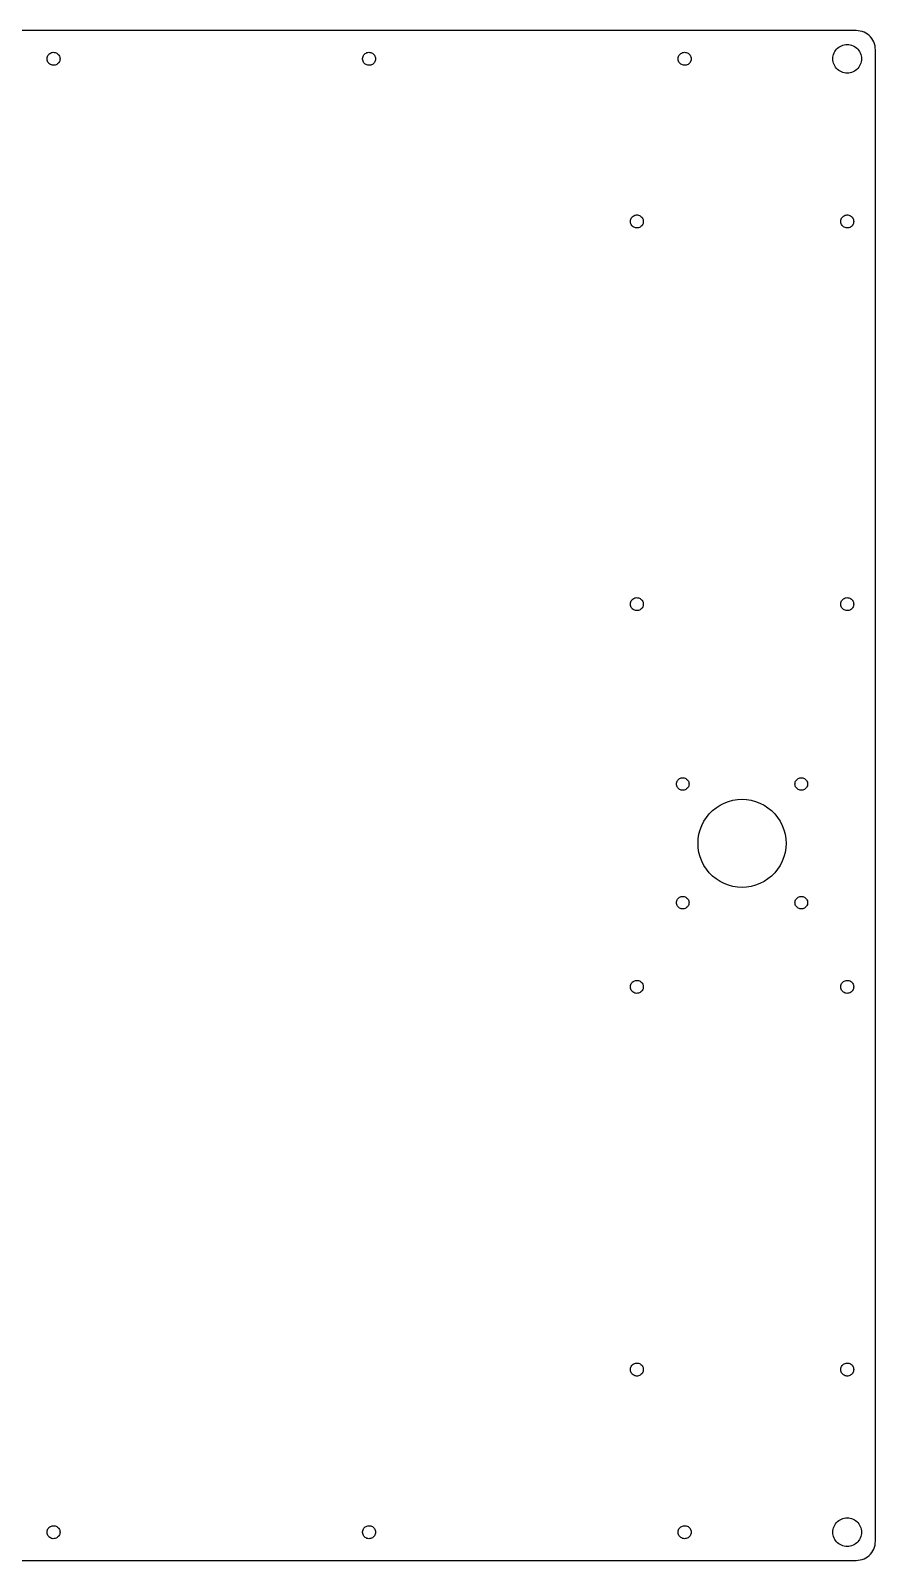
# Model space of a CAD drawing. Header units: metres. Extents: x -215 to 215, y -200 to 200.
# Drawn here: x -6 to 214.9, y -199.9 to 199.9 of the extents above; entities that cross this region are included whole.
import ezdxf

# ---------------------------------------------------------------- set-up
doc = ezdxf.new("R2010")
doc.units = ezdxf.units.M

msp = doc.modelspace()

# ---------------------------------------------------------------- linework, layer by layer
for p, q in [((209.875, 199.875), (-209.875, 199.875)), ((210.398, 199.848), (209.875, 199.875)), ((205.625, 195.748), (205.975, 195.926)), ((205.975, 195.926), (206.341, 196.066)), ((206.341, 196.066), (206.72, 196.168)), ((206.72, 196.168), (207.108, 196.229)), ((207.108, 196.229), (207.5, 196.25)), ((207.5, 196.25), (207.892, 196.229)), ((207.892, 196.229), (208.28, 196.168)), ((208.28, 196.168), (208.659, 196.066)), ((208.659, 196.066), (209.025, 195.926)), ((209.025, 195.926), (209.375, 195.748)), ((210.915, 199.766), (210.398, 199.848)), ((211.42, 199.63), (210.915, 199.766)), ((211.909, 199.443), (211.42, 199.63)), ((212.375, 199.205), (211.909, 199.443)), ((212.814, 198.92), (212.375, 199.205)), ((213.221, 198.591), (212.814, 198.92)), ((213.591, 198.221), (213.221, 198.591)), ((213.92, 197.814), (213.591, 198.221)), ((214.205, 197.375), (213.92, 197.814)), ((214.443, 196.909), (214.205, 197.375)), ((214.63, 196.42), (214.443, 196.909)), ((214.766, 195.915), (214.63, 196.42)), ((214.848, 195.398), (214.766, 195.915)), ((-1.69545, 192.624), (-1.65932, 192.87)), ((-1.69545, 192.376), (-1.69545, 192.624)), ((-1.65932, 192.13), (-1.69545, 192.376)), ((-1.65932, 192.87), (-1.58781, 193.107)), ((-1.58781, 191.893), (-1.65932, 192.13)), ((-1.58781, 193.107), (-1.48248, 193.332)), ((-1.48248, 191.668), (-1.58781, 191.893)), ((-1.48248, 193.332), (-1.34554, 193.539)), ((-1.34554, 193.539), (-1.17992, 193.724)), ((-1.17992, 193.724), (-0.98915, 193.883)), ((-0.98915, 193.883), (-0.7773, 194.012)), ((-0.7773, 194.012), (-0.54889, 194.109)), ((-0.54889, 194.109), (-0.30878, 194.172)), ((-0.30878, 194.172), (-0.06207, 194.199)), ((-0.06207, 194.199), (0.18593, 194.19)), ((0.18593, 194.19), (0.42998, 194.145)), ((0.42998, 194.145), (0.66487, 194.065)), ((0.66487, 194.065), (0.88559, 193.951)), ((0.88559, 193.951), (1.08743, 193.807)), ((1.08743, 193.807), (1.2661, 193.634)), ((1.2661, 193.634), (1.41779, 193.438)), ((1.41779, 193.438), (1.53926, 193.222)), ((1.53926, 193.222), (1.62791, 192.99)), ((1.62791, 192.01), (1.53926, 191.778)), ((1.62791, 192.99), (1.68187, 192.748)), ((1.68187, 192.252), (1.62791, 192.01)), ((1.68187, 192.748), (1.7, 192.5)), ((1.7, 192.5), (1.68187, 192.252)), ((80.8045, 192.624), (80.8407, 192.87)), ((80.8045, 192.376), (80.8045, 192.624)), ((80.8407, 192.13), (80.8045, 192.376)), ((80.8407, 192.87), (80.9122, 193.107)), ((80.9122, 191.893), (80.8407, 192.13)), ((80.9122, 193.107), (81.0175, 193.332)), ((81.0175, 191.668), (80.9122, 191.893)), ((81.0175, 193.332), (81.1544, 193.539)), ((81.1544, 193.539), (81.3201, 193.724)), ((81.3201, 193.724), (81.5108, 193.883)), ((81.5108, 193.883), (81.7227, 194.012)), ((81.7227, 194.012), (81.9511, 194.109)), ((81.9511, 194.109), (82.1912, 194.172)), ((82.1912, 194.172), (82.4379, 194.199)), ((82.4379, 194.199), (82.6859, 194.19)), ((82.6859, 194.19), (82.93, 194.145)), ((82.93, 194.145), (83.1649, 194.065)), ((83.1649, 194.065), (83.3856, 193.951)), ((83.3856, 193.951), (83.5874, 193.807)), ((83.5874, 193.807), (83.7661, 193.634)), ((83.7661, 193.634), (83.9178, 193.438)), ((83.9178, 193.438), (84.0393, 193.222)), ((84.0393, 193.222), (84.1279, 192.99)), ((84.1279, 192.01), (84.0393, 191.778)), ((84.1279, 192.99), (84.1819, 192.748)), ((84.1819, 192.252), (84.1279, 192.01)), ((84.1819, 192.748), (84.2, 192.5)), ((84.2, 192.5), (84.1819, 192.252)), ((163.305, 192.624), (163.341, 192.87)), ((163.305, 192.376), (163.305, 192.624)), ((163.341, 192.13), (163.305, 192.376)), ((163.341, 192.87), (163.412, 193.107)), ((163.412, 191.893), (163.341, 192.13)), ((163.412, 193.107), (163.518, 193.332)), ((163.518, 191.668), (163.412, 191.893)), ((163.518, 193.332), (163.654, 193.539)), ((163.654, 193.539), (163.82, 193.724)), ((163.82, 193.724), (164.011, 193.883)), ((164.011, 193.883), (164.223, 194.012)), ((164.223, 194.012), (164.451, 194.109)), ((164.451, 194.109), (164.691, 194.172)), ((164.691, 194.172), (164.938, 194.199)), ((164.938, 194.199), (165.186, 194.19)), ((165.186, 194.19), (165.43, 194.145)), ((165.43, 194.145), (165.665, 194.065)), ((165.665, 194.065), (165.886, 193.951)), ((165.886, 193.951), (166.087, 193.807)), ((166.087, 193.807), (166.266, 193.634)), ((166.266, 193.634), (166.418, 193.438)), ((166.418, 193.438), (166.539, 193.222)), ((166.539, 193.222), (166.628, 192.99)), ((166.628, 192.01), (166.539, 191.778)), ((166.628, 192.99), (166.682, 192.748)), ((166.682, 192.252), (166.628, 192.01)), ((166.682, 192.748), (166.7, 192.5)), ((166.7, 192.5), (166.682, 192.252)), ((203.75, 192.5), (203.771, 192.892)), ((203.771, 192.108), (203.75, 192.5)), ((203.771, 192.892), (203.832, 193.28)), ((203.832, 191.72), (203.771, 192.108)), ((203.832, 193.28), (203.934, 193.659)), ((203.934, 193.659), (204.074, 194.025)), ((204.074, 194.025), (204.252, 194.375)), ((204.252, 194.375), (204.466, 194.704)), ((204.466, 194.704), (204.713, 195.009)), ((204.713, 195.009), (204.991, 195.287)), ((204.991, 195.287), (205.296, 195.534)), ((205.296, 195.534), (205.625, 195.748)), ((209.375, 195.748), (209.704, 195.534)), ((209.704, 195.534), (210.009, 195.287)), ((210.009, 195.287), (210.287, 195.009)), ((210.287, 195.009), (210.534, 194.704)), ((210.534, 194.704), (210.748, 194.375)), ((210.748, 194.375), (210.926, 194.025)), ((210.926, 194.025), (211.066, 193.659)), ((211.066, 193.659), (211.168, 193.28)), ((211.168, 193.28), (211.229, 192.892)), ((211.229, 192.108), (211.168, 191.72)), ((211.229, 192.892), (211.25, 192.5)), ((211.25, 192.5), (211.229, 192.108)), ((214.875, 194.875), (214.848, 195.398)), ((214.875, -194.875), (214.875, 194.875)), ((-1.34554, 191.461), (-1.48248, 191.668)), ((-1.17992, 191.276), (-1.34554, 191.461)), ((-0.98915, 191.117), (-1.17992, 191.276)), ((-0.7773, 190.988), (-0.98915, 191.117)), ((-0.54889, 190.891), (-0.7773, 190.988)), ((-0.30878, 190.828), (-0.54889, 190.891)), ((-0.06207, 190.801), (-0.30878, 190.828)), ((0.18593, 190.81), (-0.06207, 190.801)), ((0.42998, 190.855), (0.18593, 190.81)), ((0.66487, 190.935), (0.42998, 190.855)), ((0.88559, 191.049), (0.66487, 190.935)), ((1.08743, 191.193), (0.88559, 191.049)), ((1.2661, 191.366), (1.08743, 191.193)), ((1.41779, 191.562), (1.2661, 191.366)), ((1.53926, 191.778), (1.41779, 191.562)), ((81.1544, 191.461), (81.0175, 191.668)), ((81.3201, 191.276), (81.1544, 191.461)), ((81.5108, 191.117), (81.3201, 191.276)), ((81.7227, 190.988), (81.5108, 191.117)), ((81.9511, 190.891), (81.7227, 190.988)), ((82.1912, 190.828), (81.9511, 190.891)), ((82.4379, 190.801), (82.1912, 190.828)), ((82.6859, 190.81), (82.4379, 190.801)), ((82.93, 190.855), (82.6859, 190.81)), ((83.1649, 190.935), (82.93, 190.855)), ((83.3856, 191.049), (83.1649, 190.935)), ((83.5874, 191.193), (83.3856, 191.049)), ((83.7661, 191.366), (83.5874, 191.193)), ((83.9178, 191.562), (83.7661, 191.366)), ((84.0393, 191.778), (83.9178, 191.562)), ((163.654, 191.461), (163.518, 191.668)), ((163.82, 191.276), (163.654, 191.461)), ((164.011, 191.117), (163.82, 191.276)), ((164.223, 190.988), (164.011, 191.117)), ((164.451, 190.891), (164.223, 190.988)), ((164.691, 190.828), (164.451, 190.891)), ((164.938, 190.801), (164.691, 190.828)), ((165.186, 190.81), (164.938, 190.801)), ((165.43, 190.855), (165.186, 190.81)), ((165.665, 190.935), (165.43, 190.855)), ((165.886, 191.049), (165.665, 190.935)), ((166.087, 191.193), (165.886, 191.049)), ((166.266, 191.366), (166.087, 191.193)), ((166.418, 191.562), (166.266, 191.366)), ((166.539, 191.778), (166.418, 191.562)), ((203.934, 191.341), (203.832, 191.72)), ((204.074, 190.975), (203.934, 191.341)), ((204.252, 190.625), (204.074, 190.975)), ((204.466, 190.296), (204.252, 190.625)), ((204.713, 189.991), (204.466, 190.296)), ((204.991, 189.713), (204.713, 189.991)), ((205.296, 189.466), (204.991, 189.713)), ((205.625, 189.252), (205.296, 189.466)), ((205.975, 189.074), (205.625, 189.252)), ((206.341, 188.934), (205.975, 189.074)), ((206.72, 188.832), (206.341, 188.934)), ((207.108, 188.771), (206.72, 188.832)), ((207.5, 188.75), (207.108, 188.771)), ((207.892, 188.771), (207.5, 188.75)), ((208.28, 188.832), (207.892, 188.771)), ((208.659, 188.934), (208.28, 188.832)), ((209.025, 189.074), (208.659, 188.934)), ((209.375, 189.252), (209.025, 189.074)), ((209.704, 189.466), (209.375, 189.252)), ((210.009, 189.713), (209.704, 189.466)), ((210.287, 189.991), (210.009, 189.713)), ((210.534, 190.296), (210.287, 189.991)), ((210.748, 190.625), (210.534, 190.296)), ((210.926, 190.975), (210.748, 190.625)), ((211.066, 191.341), (210.926, 190.975)), ((211.168, 191.72), (211.066, 191.341)), ((150.805, 150.124), (150.841, 150.37)), ((150.805, 149.876), (150.805, 150.124)), ((150.841, 149.63), (150.805, 149.876)), ((150.841, 150.37), (150.912, 150.607)), ((150.912, 149.393), (150.841, 149.63)), ((150.912, 150.607), (151.018, 150.832)), ((151.018, 149.168), (150.912, 149.393)), ((151.018, 150.832), (151.154, 151.039)), ((151.154, 148.961), (151.018, 149.168)), ((151.154, 151.039), (151.32, 151.224)), ((151.32, 148.776), (151.154, 148.961)), ((151.32, 151.224), (151.511, 151.383)), ((151.511, 148.617), (151.32, 148.776)), ((151.511, 151.383), (151.723, 151.512)), ((151.723, 148.488), (151.511, 148.617)), ((151.723, 151.512), (151.951, 151.609)), ((151.951, 148.391), (151.723, 148.488)), ((151.951, 151.609), (152.191, 151.672)), ((152.191, 148.328), (151.951, 148.391)), ((152.191, 151.672), (152.438, 151.699)), ((152.438, 148.301), (152.191, 148.328)), ((152.438, 151.699), (152.686, 151.69)), ((152.686, 148.31), (152.438, 148.301)), ((152.686, 151.69), (152.93, 151.645)), ((152.93, 148.355), (152.686, 148.31)), ((152.93, 151.645), (153.165, 151.565)), ((153.165, 148.435), (152.93, 148.355)), ((153.165, 151.565), (153.386, 151.451)), ((153.386, 148.549), (153.165, 148.435)), ((153.386, 151.451), (153.587, 151.307)), ((153.587, 148.693), (153.386, 148.549)), ((153.587, 151.307), (153.766, 151.134)), ((153.766, 148.866), (153.587, 148.693)), ((153.766, 151.134), (153.918, 150.938)), ((153.918, 149.062), (153.766, 148.866)), ((153.918, 150.938), (154.039, 150.722)), ((154.039, 149.278), (153.918, 149.062)), ((154.039, 150.722), (154.128, 150.49)), ((154.128, 149.51), (154.039, 149.278)), ((154.128, 150.49), (154.182, 150.248)), ((154.182, 149.752), (154.128, 149.51)), ((154.182, 150.248), (154.2, 150)), ((154.2, 150), (154.182, 149.752)), ((205.805, 150.124), (205.841, 150.37)), ((205.805, 149.876), (205.805, 150.124)), ((205.841, 149.63), (205.805, 149.876)), ((205.841, 150.37), (205.912, 150.607)), ((205.912, 149.393), (205.841, 149.63)), ((205.912, 150.607), (206.018, 150.832)), ((206.018, 149.168), (205.912, 149.393)), ((206.018, 150.832), (206.154, 151.039)), ((206.154, 148.961), (206.018, 149.168)), ((206.154, 151.039), (206.32, 151.224)), ((206.32, 148.776), (206.154, 148.961)), ((206.32, 151.224), (206.511, 151.383)), ((206.511, 148.617), (206.32, 148.776)), ((206.511, 151.383), (206.723, 151.512)), ((206.723, 148.488), (206.511, 148.617)), ((206.723, 151.512), (206.951, 151.609)), ((206.951, 148.391), (206.723, 148.488)), ((206.951, 151.609), (207.191, 151.672)), ((207.191, 148.328), (206.951, 148.391)), ((207.191, 151.672), (207.438, 151.699)), ((207.438, 148.301), (207.191, 148.328)), ((207.438, 151.699), (207.686, 151.69)), ((207.686, 148.31), (207.438, 148.301)), ((207.686, 151.69), (207.93, 151.645)), ((207.93, 148.355), (207.686, 148.31)), ((207.93, 151.645), (208.165, 151.565)), ((208.165, 148.435), (207.93, 148.355)), ((208.165, 151.565), (208.386, 151.451)), ((208.386, 148.549), (208.165, 148.435)), ((208.386, 151.451), (208.587, 151.307)), ((208.587, 148.693), (208.386, 148.549)), ((208.587, 151.307), (208.766, 151.134)), ((208.766, 148.866), (208.587, 148.693)), ((208.766, 151.134), (208.918, 150.938)), ((208.918, 149.062), (208.766, 148.866)), ((208.918, 150.938), (209.039, 150.722)), ((209.039, 149.278), (208.918, 149.062)), ((209.039, 150.722), (209.128, 150.49)), ((209.128, 149.51), (209.039, 149.278)), ((209.128, 150.49), (209.182, 150.248)), ((209.182, 149.752), (209.128, 149.51)), ((209.182, 150.248), (209.2, 150)), ((209.2, 150), (209.182, 149.752)), ((150.805, 50.1241), (150.841, 50.3696)), ((150.805, 49.8759), (150.805, 50.1241)), ((150.841, 49.6304), (150.805, 49.8759)), ((150.841, 50.3696), (150.912, 50.6073)), ((150.912, 49.3927), (150.841, 49.6304)), ((150.912, 50.6073), (151.018, 50.832)), ((151.018, 49.168), (150.912, 49.3927)), ((151.018, 50.832), (151.154, 51.039)), ((151.154, 48.961), (151.018, 49.168)), ((151.154, 51.039), (151.32, 51.2238)), ((151.32, 48.7762), (151.154, 48.961)), ((151.32, 51.2238), (151.511, 51.3826)), ((151.511, 48.6174), (151.32, 48.7762)), ((151.511, 51.3826), (151.723, 51.5119)), ((151.723, 48.4881), (151.511, 48.6174)), ((151.723, 51.5119), (151.951, 51.6089)), ((151.951, 48.3911), (151.723, 48.4881)), ((151.951, 51.6089), (152.191, 51.6717)), ((152.191, 48.3283), (151.951, 48.3911)), ((152.191, 51.6717), (152.438, 51.6989)), ((152.438, 48.3011), (152.191, 48.3283)), ((152.438, 51.6989), (152.686, 51.6898)), ((152.686, 48.3102), (152.438, 48.3011)), ((152.686, 51.6898), (152.93, 51.6447)), ((152.93, 48.3553), (152.686, 48.3102)), ((152.93, 51.6447), (153.165, 51.5646)), ((153.165, 48.4354), (152.93, 48.3553)), ((153.165, 51.5646), (153.386, 51.4511)), ((153.386, 48.5489), (153.165, 48.4354)), ((153.386, 51.4511), (153.587, 51.3067)), ((153.587, 48.6933), (153.386, 48.5489)), ((153.587, 51.3067), (153.766, 51.1344)), ((153.766, 48.8656), (153.587, 48.6933)), ((153.766, 51.1344), (153.918, 50.938)), ((153.918, 49.062), (153.766, 48.8656)), ((153.918, 50.938), (154.039, 50.7216)), ((154.039, 49.2784), (153.918, 49.062)), ((154.039, 50.7216), (154.128, 50.4898)), ((154.128, 49.5102), (154.039, 49.2784)), ((154.128, 50.4898), (154.182, 50.2475)), ((154.182, 49.7525), (154.128, 49.5102)), ((154.182, 50.2475), (154.2, 50)), ((154.2, 50), (154.182, 49.7525)), ((205.805, 50.1241), (205.841, 50.3696)), ((205.805, 49.8759), (205.805, 50.1241)), ((205.841, 49.6304), (205.805, 49.8759)), ((205.841, 50.3696), (205.912, 50.6073)), ((205.912, 49.3927), (205.841, 49.6304)), ((205.912, 50.6073), (206.018, 50.832)), ((206.018, 49.168), (205.912, 49.3927)), ((206.018, 50.832), (206.154, 51.039)), ((206.154, 48.961), (206.018, 49.168)), ((206.154, 51.039), (206.32, 51.2238)), ((206.32, 48.7762), (206.154, 48.961)), ((206.32, 51.2238), (206.511, 51.3826)), ((206.511, 48.6174), (206.32, 48.7762)), ((206.511, 51.3826), (206.723, 51.5119)), ((206.723, 48.4881), (206.511, 48.6174)), ((206.723, 51.5119), (206.951, 51.6089)), ((206.951, 48.3911), (206.723, 48.4881)), ((206.951, 51.6089), (207.191, 51.6717)), ((207.191, 48.3283), (206.951, 48.3911)), ((207.191, 51.6717), (207.438, 51.6989)), ((207.438, 48.3011), (207.191, 48.3283)), ((207.438, 51.6989), (207.686, 51.6898)), ((207.686, 48.3102), (207.438, 48.3011)), ((207.686, 51.6898), (207.93, 51.6447)), ((207.93, 48.3553), (207.686, 48.3102)), ((207.93, 51.6447), (208.165, 51.5646)), ((208.165, 48.4354), (207.93, 48.3553)), ((208.165, 51.5646), (208.386, 51.4511)), ((208.386, 48.5489), (208.165, 48.4354)), ((208.386, 51.4511), (208.587, 51.3067)), ((208.587, 48.6933), (208.386, 48.5489)), ((208.587, 51.3067), (208.766, 51.1344)), ((208.766, 48.8656), (208.587, 48.6933)), ((208.766, 51.1344), (208.918, 50.938)), ((208.918, 49.062), (208.766, 48.8656)), ((208.918, 50.938), (209.039, 50.7216)), ((209.039, 49.2784), (208.918, 49.062)), ((209.039, 50.7216), (209.128, 50.4898)), ((209.128, 49.5102), (209.039, 49.2784)), ((209.128, 50.4898), (209.182, 50.2475)), ((209.182, 49.7525), (209.128, 49.5102)), ((209.182, 50.2475), (209.2, 50)), ((209.2, 50), (209.182, 49.7525)), ((163.137, 3.92947), (163.29, 4.12228)), ((163.29, 4.12228), (163.471, 4.29001)), ((163.471, 4.29001), (163.675, 4.42894)), ((163.675, 4.42894), (163.897, 4.53593)), ((163.897, 4.53593), (164.133, 4.60863)), ((164.133, 4.60863), (164.377, 4.64539)), ((164.377, 4.64539), (164.623, 4.64539)), ((164.623, 4.64539), (164.867, 4.60863)), ((164.867, 4.60863), (165.103, 4.53593)), ((165.103, 4.53593), (165.325, 4.42894)), ((165.325, 4.42894), (165.529, 4.29001)), ((165.529, 4.29001), (165.71, 4.12228)), ((165.71, 4.12228), (165.863, 3.92947)), ((194.137, 3.92947), (194.29, 4.12228)), ((194.29, 4.12228), (194.471, 4.29001)), ((194.471, 4.29001), (194.675, 4.42894)), ((194.675, 4.42894), (194.897, 4.53593)), ((194.897, 4.53593), (195.133, 4.60863)), ((195.133, 4.60863), (195.377, 4.64539)), ((195.377, 4.64539), (195.623, 4.64539)), ((195.623, 4.64539), (195.867, 4.60863)), ((195.867, 4.60863), (196.103, 4.53593)), ((196.103, 4.53593), (196.325, 4.42894)), ((196.325, 4.42894), (196.529, 4.29001)), ((196.529, 4.29001), (196.71, 4.12228)), ((196.71, 4.12228), (196.863, 3.92947)), ((162.85, 3), (162.868, 3.24591)), ((162.868, 2.75407), (162.85, 3)), ((162.868, 3.24591), (162.923, 3.48634)), ((162.923, 2.51364), (162.868, 2.75407)), ((162.923, 3.48634), (163.013, 3.7159)), ((163.013, 2.28409), (162.923, 2.51364)), ((163.013, 3.7159), (163.137, 3.92947)), ((163.137, 2.07051), (163.013, 2.28409)), ((163.29, 1.8777), (163.137, 2.07051)), ((163.471, 1.70998), (163.29, 1.8777)), ((163.675, 1.57104), (163.471, 1.70998)), ((163.897, 1.46405), (163.675, 1.57104)), ((164.133, 1.39136), (163.897, 1.46405)), ((164.377, 1.3546), (164.133, 1.39136)), ((164.623, 1.3546), (164.377, 1.3546)), ((164.867, 1.39136), (164.623, 1.3546)), ((165.103, 1.46405), (164.867, 1.39136)), ((165.325, 1.57104), (165.103, 1.46405)), ((165.529, 1.70998), (165.325, 1.57104)), ((165.71, 1.8777), (165.529, 1.70998)), ((165.863, 2.07051), (165.71, 1.8777)), ((165.863, 3.92947), (165.987, 3.7159)), ((165.987, 2.28409), (165.863, 2.07051)), ((165.987, 3.7159), (166.077, 3.48634)), ((166.077, 2.51364), (165.987, 2.28409)), ((166.077, 3.48634), (166.132, 3.24591)), ((166.132, 2.75407), (166.077, 2.51364)), ((166.132, 3.24591), (166.15, 3)), ((166.15, 3), (166.132, 2.75407)), ((193.85, 3), (193.868, 3.24591)), ((193.868, 2.75407), (193.85, 3)), ((193.868, 3.24591), (193.923, 3.48634)), ((193.923, 2.51364), (193.868, 2.75407)), ((193.923, 3.48634), (194.013, 3.7159)), ((194.013, 2.28409), (193.923, 2.51364)), ((194.013, 3.7159), (194.137, 3.92947)), ((194.137, 2.07051), (194.013, 2.28409)), ((194.29, 1.8777), (194.137, 2.07051)), ((194.471, 1.70998), (194.29, 1.8777)), ((194.675, 1.57104), (194.471, 1.70998)), ((194.897, 1.46405), (194.675, 1.57104)), ((195.133, 1.39136), (194.897, 1.46405)), ((195.377, 1.3546), (195.133, 1.39136)), ((195.623, 1.3546), (195.377, 1.3546)), ((195.867, 1.39136), (195.623, 1.3546)), ((196.103, 1.46405), (195.867, 1.39136)), ((196.325, 1.57104), (196.103, 1.46405)), ((196.529, 1.70998), (196.325, 1.57104)), ((196.71, 1.8777), (196.529, 1.70998)), ((196.863, 2.07051), (196.71, 1.8777)), ((196.863, 3.92947), (196.987, 3.7159)), ((196.987, 2.28409), (196.863, 2.07051)), ((196.987, 3.7159), (197.077, 3.48634)), ((197.077, 2.51364), (196.987, 2.28409)), ((197.077, 3.48634), (197.132, 3.24591)), ((197.132, 2.75407), (197.077, 2.51364)), ((197.132, 3.24591), (197.15, 3)), ((197.15, 3), (197.132, 2.75407)), ((171.454, -4.80499), (172.305, -3.95383)), ((172.305, -3.95383), (173.24, -3.1963)), ((173.24, -3.1963), (174.25, -2.5407)), ((174.25, -2.5407), (175.323, -1.99422)), ((175.323, -1.99422), (176.446, -1.56285)), ((176.446, -1.56285), (177.609, -1.2513)), ((177.609, -1.2513), (178.798, -1.06299)), ((178.798, -1.06299), (180, -1)), ((180, -1), (181.202, -1.06299)), ((181.202, -1.06299), (182.391, -1.2513)), ((182.391, -1.2513), (183.554, -1.56285)), ((183.554, -1.56285), (184.677, -1.99422)), ((184.677, -1.99422), (185.75, -2.5407)), ((185.75, -2.5407), (186.76, -3.1963)), ((186.76, -3.1963), (187.695, -3.95383)), ((187.695, -3.95383), (188.546, -4.80499)), ((169.063, -8.9463), (169.494, -7.82253)), ((169.494, -7.82253), (170.041, -6.75)), ((170.041, -6.75), (170.696, -5.74046)), ((170.696, -5.74046), (171.454, -4.80499)), ((188.546, -4.80499), (189.304, -5.74046)), ((189.304, -5.74046), (189.959, -6.75)), ((189.959, -6.75), (190.506, -7.82253)), ((190.506, -7.82253), (190.937, -8.9463)), ((168.5, -12.5), (168.563, -11.2979)), ((168.563, -11.2979), (168.751, -10.109)), ((168.751, -10.109), (169.063, -8.9463)), ((190.937, -8.9463), (191.249, -10.109)), ((191.249, -10.109), (191.437, -11.2979)), ((191.437, -11.2979), (191.5, -12.5)), ((168.563, -13.7021), (168.5, -12.5)), ((168.751, -14.891), (168.563, -13.7021)), ((169.063, -16.0537), (168.751, -14.891)), ((191.249, -14.891), (190.937, -16.0537)), ((191.437, -13.7021), (191.249, -14.891)), ((191.5, -12.5), (191.437, -13.7021)), ((169.494, -17.1775), (169.063, -16.0537)), ((170.041, -18.25), (169.494, -17.1775)), ((170.696, -19.2595), (170.041, -18.25)), ((171.454, -20.195), (170.696, -19.2595)), ((189.304, -19.2595), (188.546, -20.195)), ((189.959, -18.25), (189.304, -19.2595)), ((190.506, -17.1775), (189.959, -18.25)), ((190.937, -16.0537), (190.506, -17.1775)), ((172.305, -21.0462), (171.454, -20.195)), ((173.24, -21.8037), (172.305, -21.0462)), ((174.25, -22.4593), (173.24, -21.8037)), ((175.323, -23.0058), (174.25, -22.4593)), ((176.446, -23.4371), (175.323, -23.0058)), ((177.609, -23.7487), (176.446, -23.4371)), ((178.798, -23.937), (177.609, -23.7487)), ((180, -24), (178.798, -23.937)), ((181.202, -23.937), (180, -24)), ((182.391, -23.7487), (181.202, -23.937)), ((183.554, -23.4371), (182.391, -23.7487)), ((184.677, -23.0058), (183.554, -23.4371)), ((185.75, -22.4593), (184.677, -23.0058)), ((186.76, -21.8037), (185.75, -22.4593)), ((187.695, -21.0462), (186.76, -21.8037)), ((188.546, -20.195), (187.695, -21.0462)), ((162.85, -28), (162.868, -27.7541)), ((162.868, -27.7541), (162.923, -27.5136)), ((162.923, -27.5136), (163.013, -27.2841)), ((163.013, -27.2841), (163.137, -27.0705)), ((163.137, -27.0705), (163.29, -26.8777)), ((163.29, -26.8777), (163.471, -26.71)), ((163.471, -26.71), (163.675, -26.571)), ((163.675, -26.571), (163.897, -26.4641)), ((163.897, -26.4641), (164.133, -26.3914)), ((164.133, -26.3914), (164.377, -26.3546)), ((164.377, -26.3546), (164.623, -26.3546)), ((164.623, -26.3546), (164.867, -26.3914)), ((164.867, -26.3914), (165.103, -26.4641)), ((165.103, -26.4641), (165.325, -26.571)), ((165.325, -26.571), (165.529, -26.71)), ((165.529, -26.71), (165.71, -26.8777)), ((165.71, -26.8777), (165.863, -27.0705)), ((165.863, -27.0705), (165.987, -27.2841)), ((165.987, -27.2841), (166.077, -27.5136)), ((166.077, -27.5136), (166.132, -27.7541)), ((166.132, -27.7541), (166.15, -28)), ((193.85, -28), (193.868, -27.7541)), ((193.868, -27.7541), (193.923, -27.5136)), ((193.923, -27.5136), (194.013, -27.2841)), ((194.013, -27.2841), (194.137, -27.0705)), ((194.137, -27.0705), (194.29, -26.8777)), ((194.29, -26.8777), (194.471, -26.71)), ((194.471, -26.71), (194.675, -26.571)), ((194.675, -26.571), (194.897, -26.4641)), ((194.897, -26.4641), (195.133, -26.3914)), ((195.133, -26.3914), (195.377, -26.3546)), ((195.377, -26.3546), (195.623, -26.3546)), ((195.623, -26.3546), (195.867, -26.3914)), ((195.867, -26.3914), (196.103, -26.4641)), ((196.103, -26.4641), (196.325, -26.571)), ((196.325, -26.571), (196.529, -26.71)), ((196.529, -26.71), (196.71, -26.8777)), ((196.71, -26.8777), (196.863, -27.0705)), ((196.863, -27.0705), (196.987, -27.2841)), ((196.987, -27.2841), (197.077, -27.5136)), ((197.077, -27.5136), (197.132, -27.7541)), ((197.132, -27.7541), (197.15, -28)), ((162.868, -28.2459), (162.85, -28)), ((162.923, -28.4863), (162.868, -28.2459)), ((163.013, -28.7159), (162.923, -28.4863)), ((163.137, -28.9295), (163.013, -28.7159)), ((163.29, -29.1223), (163.137, -28.9295)), ((163.471, -29.29), (163.29, -29.1223)), ((163.675, -29.4289), (163.471, -29.29)), ((163.897, -29.5359), (163.675, -29.4289)), ((164.133, -29.6086), (163.897, -29.5359)), ((164.377, -29.6454), (164.133, -29.6086)), ((164.623, -29.6454), (164.377, -29.6454)), ((164.867, -29.6086), (164.623, -29.6454)), ((165.103, -29.5359), (164.867, -29.6086)), ((165.325, -29.4289), (165.103, -29.5359)), ((165.529, -29.29), (165.325, -29.4289)), ((165.71, -29.1223), (165.529, -29.29)), ((165.863, -28.9295), (165.71, -29.1223)), ((165.987, -28.7159), (165.863, -28.9295)), ((166.077, -28.4863), (165.987, -28.7159)), ((166.132, -28.2459), (166.077, -28.4863)), ((166.15, -28), (166.132, -28.2459)), ((193.868, -28.2459), (193.85, -28)), ((193.923, -28.4863), (193.868, -28.2459)), ((194.013, -28.7159), (193.923, -28.4863)), ((194.137, -28.9295), (194.013, -28.7159)), ((194.29, -29.1223), (194.137, -28.9295)), ((194.471, -29.29), (194.29, -29.1223)), ((194.675, -29.4289), (194.471, -29.29)), ((194.897, -29.5359), (194.675, -29.4289)), ((195.133, -29.6086), (194.897, -29.5359)), ((195.377, -29.6454), (195.133, -29.6086)), ((195.623, -29.6454), (195.377, -29.6454)), ((195.867, -29.6086), (195.623, -29.6454)), ((196.103, -29.5359), (195.867, -29.6086)), ((196.325, -29.4289), (196.103, -29.5359)), ((196.529, -29.29), (196.325, -29.4289)), ((196.71, -29.1223), (196.529, -29.29)), ((196.863, -28.9295), (196.71, -29.1223)), ((196.987, -28.7159), (196.863, -28.9295)), ((197.077, -28.4863), (196.987, -28.7159)), ((197.132, -28.2459), (197.077, -28.4863)), ((197.15, -28), (197.132, -28.2459)), ((150.805, -49.8759), (150.841, -49.6304)), ((150.805, -50.1241), (150.805, -49.8759)), ((150.841, -50.3696), (150.805, -50.1241)), ((150.841, -49.6304), (150.912, -49.3927)), ((150.912, -50.6073), (150.841, -50.3696)), ((150.912, -49.3927), (151.018, -49.168)), ((151.018, -50.832), (150.912, -50.6073)), ((151.018, -49.168), (151.154, -48.961)), ((151.154, -51.039), (151.018, -50.832)), ((151.154, -48.961), (151.32, -48.7762)), ((151.32, -51.2238), (151.154, -51.039)), ((151.32, -48.7762), (151.511, -48.6174)), ((151.511, -51.3826), (151.32, -51.2238)), ((151.511, -48.6174), (151.723, -48.4881)), ((151.723, -51.5119), (151.511, -51.3826)), ((151.723, -48.4881), (151.951, -48.3911)), ((151.951, -51.6089), (151.723, -51.5119)), ((151.951, -48.3911), (152.191, -48.3283)), ((152.191, -51.6717), (151.951, -51.6089)), ((152.191, -48.3283), (152.438, -48.3011)), ((152.438, -51.6989), (152.191, -51.6717)), ((152.438, -48.3011), (152.686, -48.3102)), ((152.686, -51.6898), (152.438, -51.6989)), ((152.686, -48.3102), (152.93, -48.3553)), ((152.93, -51.6447), (152.686, -51.6898)), ((152.93, -48.3553), (153.165, -48.4354)), ((153.165, -51.5646), (152.93, -51.6447)), ((153.165, -48.4354), (153.386, -48.5489)), ((153.386, -51.4511), (153.165, -51.5646)), ((153.386, -48.5489), (153.587, -48.6933)), ((153.587, -51.3067), (153.386, -51.4511)), ((153.587, -48.6933), (153.766, -48.8656)), ((153.766, -51.1344), (153.587, -51.3067)), ((153.766, -48.8656), (153.918, -49.062)), ((153.918, -50.938), (153.766, -51.1344)), ((153.918, -49.062), (154.039, -49.2784)), ((154.039, -50.7216), (153.918, -50.938)), ((154.039, -49.2784), (154.128, -49.5102)), ((154.128, -50.4898), (154.039, -50.7216)), ((154.128, -49.5102), (154.182, -49.7525)), ((154.182, -50.2475), (154.128, -50.4898)), ((154.182, -49.7525), (154.2, -50)), ((154.2, -50), (154.182, -50.2475)), ((205.805, -49.8759), (205.841, -49.6304)), ((205.805, -50.1241), (205.805, -49.8759)), ((205.841, -50.3696), (205.805, -50.1241)), ((205.841, -49.6304), (205.912, -49.3927)), ((205.912, -50.6073), (205.841, -50.3696)), ((205.912, -49.3927), (206.018, -49.168)), ((206.018, -50.832), (205.912, -50.6073)), ((206.018, -49.168), (206.154, -48.961)), ((206.154, -51.039), (206.018, -50.832)), ((206.154, -48.961), (206.32, -48.7762)), ((206.32, -51.2238), (206.154, -51.039)), ((206.32, -48.7762), (206.511, -48.6174)), ((206.511, -51.3826), (206.32, -51.2238)), ((206.511, -48.6174), (206.723, -48.4881)), ((206.723, -51.5119), (206.511, -51.3826)), ((206.723, -48.4881), (206.951, -48.3911)), ((206.951, -51.6089), (206.723, -51.5119)), ((206.951, -48.3911), (207.191, -48.3283)), ((207.191, -51.6717), (206.951, -51.6089)), ((207.191, -48.3283), (207.438, -48.3011)), ((207.438, -51.6989), (207.191, -51.6717)), ((207.438, -48.3011), (207.686, -48.3102)), ((207.686, -51.6898), (207.438, -51.6989)), ((207.686, -48.3102), (207.93, -48.3553)), ((207.93, -51.6447), (207.686, -51.6898)), ((207.93, -48.3553), (208.165, -48.4354)), ((208.165, -51.5646), (207.93, -51.6447)), ((208.165, -48.4354), (208.386, -48.5489)), ((208.386, -51.4511), (208.165, -51.5646)), ((208.386, -48.5489), (208.587, -48.6933)), ((208.587, -51.3067), (208.386, -51.4511)), ((208.587, -48.6933), (208.766, -48.8656)), ((208.766, -51.1344), (208.587, -51.3067)), ((208.766, -48.8656), (208.918, -49.062)), ((208.918, -50.938), (208.766, -51.1344)), ((208.918, -49.062), (209.039, -49.2784)), ((209.039, -50.7216), (208.918, -50.938)), ((209.039, -49.2784), (209.128, -49.5102)), ((209.128, -50.4898), (209.039, -50.7216)), ((209.128, -49.5102), (209.182, -49.7525)), ((209.182, -50.2475), (209.128, -50.4898)), ((209.182, -49.7525), (209.2, -50)), ((209.2, -50), (209.182, -50.2475)), ((150.805, -149.876), (150.841, -149.63)), ((150.805, -150.124), (150.805, -149.876)), ((150.841, -150.37), (150.805, -150.124)), ((150.841, -149.63), (150.912, -149.393)), ((150.912, -150.607), (150.841, -150.37)), ((150.912, -149.393), (151.018, -149.168)), ((151.018, -150.832), (150.912, -150.607)), ((151.018, -149.168), (151.154, -148.961)), ((151.154, -151.039), (151.018, -150.832)), ((151.154, -148.961), (151.32, -148.776)), ((151.32, -151.224), (151.154, -151.039)), ((151.32, -148.776), (151.511, -148.617)), ((151.511, -151.383), (151.32, -151.224)), ((151.511, -148.617), (151.723, -148.488)), ((151.723, -151.512), (151.511, -151.383)), ((151.723, -148.488), (151.951, -148.391)), ((151.951, -151.609), (151.723, -151.512)), ((151.951, -148.391), (152.191, -148.328)), ((152.191, -151.672), (151.951, -151.609)), ((152.191, -148.328), (152.438, -148.301)), ((152.438, -151.699), (152.191, -151.672)), ((152.438, -148.301), (152.686, -148.31)), ((152.686, -151.69), (152.438, -151.699)), ((152.686, -148.31), (152.93, -148.355)), ((152.93, -151.645), (152.686, -151.69)), ((152.93, -148.355), (153.165, -148.435)), ((153.165, -151.565), (152.93, -151.645)), ((153.165, -148.435), (153.386, -148.549)), ((153.386, -151.451), (153.165, -151.565)), ((153.386, -148.549), (153.587, -148.693)), ((153.587, -151.307), (153.386, -151.451)), ((153.587, -148.693), (153.766, -148.866)), ((153.766, -151.134), (153.587, -151.307)), ((153.766, -148.866), (153.918, -149.062)), ((153.918, -150.938), (153.766, -151.134)), ((153.918, -149.062), (154.039, -149.278)), ((154.039, -150.722), (153.918, -150.938)), ((154.039, -149.278), (154.128, -149.51)), ((154.128, -150.49), (154.039, -150.722)), ((154.128, -149.51), (154.182, -149.752)), ((154.182, -150.248), (154.128, -150.49)), ((154.182, -149.752), (154.2, -150)), ((154.2, -150), (154.182, -150.248)), ((205.805, -149.876), (205.841, -149.63)), ((205.805, -150.124), (205.805, -149.876)), ((205.841, -150.37), (205.805, -150.124)), ((205.841, -149.63), (205.912, -149.393)), ((205.912, -150.607), (205.841, -150.37)), ((205.912, -149.393), (206.018, -149.168)), ((206.018, -150.832), (205.912, -150.607)), ((206.018, -149.168), (206.154, -148.961)), ((206.154, -151.039), (206.018, -150.832)), ((206.154, -148.961), (206.32, -148.776)), ((206.32, -151.224), (206.154, -151.039)), ((206.32, -148.776), (206.511, -148.617)), ((206.511, -151.383), (206.32, -151.224)), ((206.511, -148.617), (206.723, -148.488)), ((206.723, -151.512), (206.511, -151.383)), ((206.723, -148.488), (206.951, -148.391)), ((206.951, -151.609), (206.723, -151.512)), ((206.951, -148.391), (207.191, -148.328)), ((207.191, -151.672), (206.951, -151.609)), ((207.191, -148.328), (207.438, -148.301)), ((207.438, -151.699), (207.191, -151.672)), ((207.438, -148.301), (207.686, -148.31)), ((207.686, -151.69), (207.438, -151.699)), ((207.686, -148.31), (207.93, -148.355)), ((207.93, -151.645), (207.686, -151.69)), ((207.93, -148.355), (208.165, -148.435)), ((208.165, -151.565), (207.93, -151.645)), ((208.165, -148.435), (208.386, -148.549)), ((208.386, -151.451), (208.165, -151.565)), ((208.386, -148.549), (208.587, -148.693)), ((208.587, -151.307), (208.386, -151.451)), ((208.587, -148.693), (208.766, -148.866)), ((208.766, -151.134), (208.587, -151.307)), ((208.766, -148.866), (208.918, -149.062)), ((208.918, -150.938), (208.766, -151.134)), ((208.918, -149.062), (209.039, -149.278)), ((209.039, -150.722), (208.918, -150.938)), ((209.039, -149.278), (209.128, -149.51)), ((209.128, -150.49), (209.039, -150.722)), ((209.128, -149.51), (209.182, -149.752)), ((209.182, -150.248), (209.128, -150.49)), ((209.182, -149.752), (209.2, -150)), ((209.2, -150), (209.182, -150.248)), ((-1.58781, -191.893), (-1.48248, -191.668)), ((-1.48248, -191.668), (-1.34554, -191.461)), ((-1.34554, -191.461), (-1.17992, -191.276)), ((-1.17992, -191.276), (-0.98915, -191.117)), ((-0.98915, -191.117), (-0.7773, -190.988)), ((-0.7773, -190.988), (-0.54889, -190.891)), ((-0.54889, -190.891), (-0.30878, -190.828)), ((-0.30878, -190.828), (-0.06207, -190.801)), ((-0.06207, -190.801), (0.18593, -190.81)), ((0.18593, -190.81), (0.42998, -190.855)), ((0.42998, -190.855), (0.66487, -190.935)), ((0.66487, -190.935), (0.88559, -191.049)), ((0.88559, -191.049), (1.08743, -191.193)), ((1.08743, -191.193), (1.2661, -191.366)), ((1.2661, -191.366), (1.41779, -191.562)), ((1.41779, -191.562), (1.53926, -191.778)), ((1.53926, -191.778), (1.62791, -192.01)), ((80.9122, -191.893), (81.0175, -191.668)), ((81.0175, -191.668), (81.1544, -191.461)), ((81.1544, -191.461), (81.3201, -191.276)), ((81.3201, -191.276), (81.5108, -191.117)), ((81.5108, -191.117), (81.7227, -190.988)), ((81.7227, -190.988), (81.9511, -190.891)), ((81.9511, -190.891), (82.1912, -190.828)), ((82.1912, -190.828), (82.4379, -190.801)), ((82.4379, -190.801), (82.6859, -190.81)), ((82.6859, -190.81), (82.93, -190.855)), ((82.93, -190.855), (83.1649, -190.935)), ((83.1649, -190.935), (83.3856, -191.049)), ((83.3856, -191.049), (83.5874, -191.193)), ((83.5874, -191.193), (83.7661, -191.366)), ((83.7661, -191.366), (83.9178, -191.562)), ((83.9178, -191.562), (84.0393, -191.778)), ((84.0393, -191.778), (84.1279, -192.01)), ((163.412, -191.893), (163.518, -191.668)), ((163.518, -191.668), (163.654, -191.461)), ((163.654, -191.461), (163.82, -191.276)), ((163.82, -191.276), (164.011, -191.117)), ((164.011, -191.117), (164.223, -190.988)), ((164.223, -190.988), (164.451, -190.891)), ((164.451, -190.891), (164.691, -190.828)), ((164.691, -190.828), (164.938, -190.801)), ((164.938, -190.801), (165.186, -190.81)), ((165.186, -190.81), (165.43, -190.855)), ((165.43, -190.855), (165.665, -190.935)), ((165.665, -190.935), (165.886, -191.049)), ((165.886, -191.049), (166.087, -191.193)), ((166.087, -191.193), (166.266, -191.366)), ((166.266, -191.366), (166.418, -191.562)), ((166.418, -191.562), (166.539, -191.778)), ((166.539, -191.778), (166.628, -192.01)), ((203.771, -192.108), (203.832, -191.72)), ((203.832, -191.72), (203.934, -191.341)), ((203.934, -191.341), (204.074, -190.975)), ((204.074, -190.975), (204.252, -190.625)), ((204.252, -190.625), (204.466, -190.296)), ((204.466, -190.296), (204.713, -189.991)), ((204.713, -189.991), (204.991, -189.713)), ((204.991, -189.713), (205.296, -189.466)), ((205.296, -189.466), (205.625, -189.252)), ((205.625, -189.252), (205.975, -189.074)), ((205.975, -189.074), (206.341, -188.934)), ((206.341, -188.934), (206.72, -188.832)), ((206.72, -188.832), (207.108, -188.771)), ((207.108, -188.771), (207.5, -188.75)), ((207.5, -188.75), (207.892, -188.771)), ((207.892, -188.771), (208.28, -188.832)), ((208.28, -188.832), (208.659, -188.934)), ((208.659, -188.934), (209.025, -189.074)), ((209.025, -189.074), (209.375, -189.252)), ((209.375, -189.252), (209.704, -189.466)), ((209.704, -189.466), (210.009, -189.713)), ((210.009, -189.713), (210.287, -189.991)), ((210.287, -189.991), (210.534, -190.296)), ((210.534, -190.296), (210.748, -190.625)), ((210.748, -190.625), (210.926, -190.975)), ((210.926, -190.975), (211.066, -191.341)), ((211.066, -191.341), (211.168, -191.72)), ((211.168, -191.72), (211.229, -192.108)), ((-1.69545, -192.376), (-1.65932, -192.13)), ((-1.69545, -192.624), (-1.69545, -192.376)), ((-1.65932, -192.87), (-1.69545, -192.624)), ((-1.65932, -192.13), (-1.58781, -191.893)), ((-1.58781, -193.107), (-1.65932, -192.87)), ((-1.48248, -193.332), (-1.58781, -193.107)), ((-1.34554, -193.539), (-1.48248, -193.332)), ((-1.17992, -193.724), (-1.34554, -193.539)), ((-0.98915, -193.883), (-1.17992, -193.724)), ((-0.7773, -194.012), (-0.98915, -193.883)), ((-0.54889, -194.109), (-0.7773, -194.012)), ((-0.30878, -194.172), (-0.54889, -194.109)), ((-0.06207, -194.199), (-0.30878, -194.172)), ((0.18593, -194.19), (-0.06207, -194.199)), ((0.42998, -194.145), (0.18593, -194.19)), ((0.66487, -194.065), (0.42998, -194.145)), ((0.88559, -193.951), (0.66487, -194.065)), ((1.08743, -193.807), (0.88559, -193.951)), ((1.2661, -193.634), (1.08743, -193.807)), ((1.41779, -193.438), (1.2661, -193.634)), ((1.53926, -193.222), (1.41779, -193.438)), ((1.62791, -192.99), (1.53926, -193.222)), ((1.62791, -192.01), (1.68187, -192.252)), ((1.68187, -192.748), (1.62791, -192.99)), ((1.68187, -192.252), (1.7, -192.5)), ((1.7, -192.5), (1.68187, -192.748)), ((80.8045, -192.376), (80.8407, -192.13)), ((80.8045, -192.624), (80.8045, -192.376)), ((80.8407, -192.87), (80.8045, -192.624)), ((80.8407, -192.13), (80.9122, -191.893)), ((80.9122, -193.107), (80.8407, -192.87)), ((81.0175, -193.332), (80.9122, -193.107)), ((81.1544, -193.539), (81.0175, -193.332)), ((81.3201, -193.724), (81.1544, -193.539)), ((81.5108, -193.883), (81.3201, -193.724)), ((81.7227, -194.012), (81.5108, -193.883)), ((81.9511, -194.109), (81.7227, -194.012)), ((82.1912, -194.172), (81.9511, -194.109)), ((82.4379, -194.199), (82.1912, -194.172)), ((82.6859, -194.19), (82.4379, -194.199)), ((82.93, -194.145), (82.6859, -194.19)), ((83.1649, -194.065), (82.93, -194.145)), ((83.3856, -193.951), (83.1649, -194.065)), ((83.5874, -193.807), (83.3856, -193.951)), ((83.7661, -193.634), (83.5874, -193.807)), ((83.9178, -193.438), (83.7661, -193.634)), ((84.0393, -193.222), (83.9178, -193.438)), ((84.1279, -192.99), (84.0393, -193.222)), ((84.1279, -192.01), (84.1819, -192.252)), ((84.1819, -192.748), (84.1279, -192.99)), ((84.1819, -192.252), (84.2, -192.5)), ((84.2, -192.5), (84.1819, -192.748)), ((163.305, -192.376), (163.341, -192.13)), ((163.305, -192.624), (163.305, -192.376)), ((163.341, -192.87), (163.305, -192.624)), ((163.341, -192.13), (163.412, -191.893)), ((163.412, -193.107), (163.341, -192.87)), ((163.518, -193.332), (163.412, -193.107)), ((163.654, -193.539), (163.518, -193.332)), ((163.82, -193.724), (163.654, -193.539)), ((164.011, -193.883), (163.82, -193.724)), ((164.223, -194.012), (164.011, -193.883)), ((164.451, -194.109), (164.223, -194.012)), ((164.691, -194.172), (164.451, -194.109)), ((164.938, -194.199), (164.691, -194.172)), ((165.186, -194.19), (164.938, -194.199)), ((165.43, -194.145), (165.186, -194.19)), ((165.665, -194.065), (165.43, -194.145)), ((165.886, -193.951), (165.665, -194.065)), ((166.087, -193.807), (165.886, -193.951)), ((166.266, -193.634), (166.087, -193.807)), ((166.418, -193.438), (166.266, -193.634)), ((166.539, -193.222), (166.418, -193.438)), ((166.628, -192.99), (166.539, -193.222)), ((166.628, -192.01), (166.682, -192.252)), ((166.682, -192.748), (166.628, -192.99)), ((166.682, -192.252), (166.7, -192.5)), ((166.7, -192.5), (166.682, -192.748)), ((203.75, -192.5), (203.771, -192.108)), ((203.771, -192.892), (203.75, -192.5)), ((203.832, -193.28), (203.771, -192.892)), ((203.934, -193.659), (203.832, -193.28)), ((204.074, -194.025), (203.934, -193.659)), ((204.252, -194.375), (204.074, -194.025)), ((204.466, -194.704), (204.252, -194.375)), ((204.713, -195.009), (204.466, -194.704)), ((204.991, -195.287), (204.713, -195.009)), ((205.296, -195.534), (204.991, -195.287)), ((205.625, -195.748), (205.296, -195.534)), ((205.975, -195.926), (205.625, -195.748)), ((209.375, -195.748), (209.025, -195.926)), ((209.704, -195.534), (209.375, -195.748)), ((210.009, -195.287), (209.704, -195.534)), ((210.287, -195.009), (210.009, -195.287)), ((210.534, -194.704), (210.287, -195.009)), ((210.748, -194.375), (210.534, -194.704)), ((210.926, -194.025), (210.748, -194.375)), ((211.066, -193.659), (210.926, -194.025)), ((211.168, -193.28), (211.066, -193.659)), ((211.229, -192.892), (211.168, -193.28)), ((211.229, -192.108), (211.25, -192.5)), ((211.25, -192.5), (211.229, -192.892)), ((214.766, -195.915), (214.848, -195.398)), ((214.848, -195.398), (214.875, -194.875)), ((-209.875, -199.875), (209.875, -199.875)), ((206.341, -196.066), (205.975, -195.926)), ((206.72, -196.168), (206.341, -196.066)), ((207.108, -196.229), (206.72, -196.168)), ((207.5, -196.25), (207.108, -196.229)), ((207.892, -196.229), (207.5, -196.25)), ((208.28, -196.168), (207.892, -196.229)), ((208.659, -196.066), (208.28, -196.168)), ((209.025, -195.926), (208.659, -196.066)), ((209.875, -199.875), (210.398, -199.848)), ((210.398, -199.848), (210.915, -199.766)), ((210.915, -199.766), (211.42, -199.63)), ((211.42, -199.63), (211.909, -199.443)), ((211.909, -199.443), (212.375, -199.205)), ((212.375, -199.205), (212.814, -198.92)), ((212.814, -198.92), (213.221, -198.591)), ((213.221, -198.591), (213.591, -198.221)), ((213.591, -198.221), (213.92, -197.814)), ((213.92, -197.814), (214.205, -197.375)), ((214.205, -197.375), (214.443, -196.909)), ((214.443, -196.909), (214.63, -196.42)), ((214.63, -196.42), (214.766, -195.915))]:
    msp.add_line(p, q)

doc.saveas('drawing.dxf')
